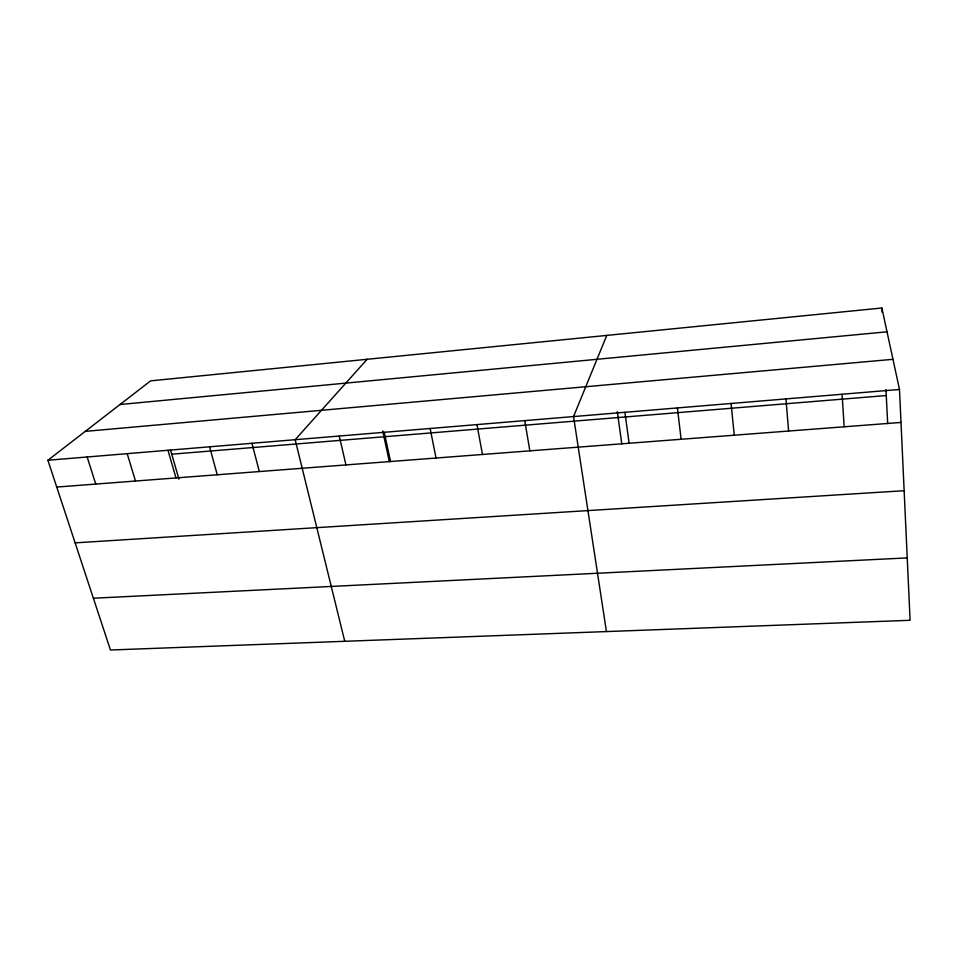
<?xml version="1.0" encoding="UTF-8"?>
<svg xmlns="http://www.w3.org/2000/svg" width="958" height="958" viewBox="0 0 958 958"><rect width="100%" height="100%" fill="white"/><g stroke="black" fill="none" stroke-linecap="round" stroke-linejoin="round"><path stroke-width="1.44" d="M606.773 335.408L573.543 416.562L606.438 631.573M367.165 359.274L295.172 439.698L344.748 641.297M47.9 460.247L150.634 380.853L881.863 307.997L899.49 389.475L910.1 620.293L110.445 650.003L47.9 460.247L899.49 389.475M120.025 404.516L887.012 331.803M85.262 431.375L892.964 359.322M171.757 454.2L886.27 395.534M56.738 487.059L901.011 422.442M75.131 542.863L904.148 490.7M93.381 598.235L907.238 557.903M87.178 456.978L95.74 484.065M127.198 453.661L135.485 481.024M170.572 450.104L178.93 479.144M167.985 450.272L175.973 477.934M209.562 446.811L217.25 474.773M251.954 443.291L259.319 471.552M339.264 436.034L345.934 464.917M384.23 432.298L390.541 461.505M382.697 431.004L389.319 461.624M430.118 428.477L436.046 458.032M476.952 424.598L482.473 454.475M524.745 420.622L529.858 450.847M617.335 411.76L621.79 443.913M624.903 412.299L629.119 443.255M677.402 407.928L681.114 439.267M731.062 403.474L734.271 435.207M785.943 398.911L788.614 431.052M842.07 394.253L844.178 426.789M881.863 307.997L882.079 312.26M885.97 389.678L887.683 423.652"/></g></svg>
